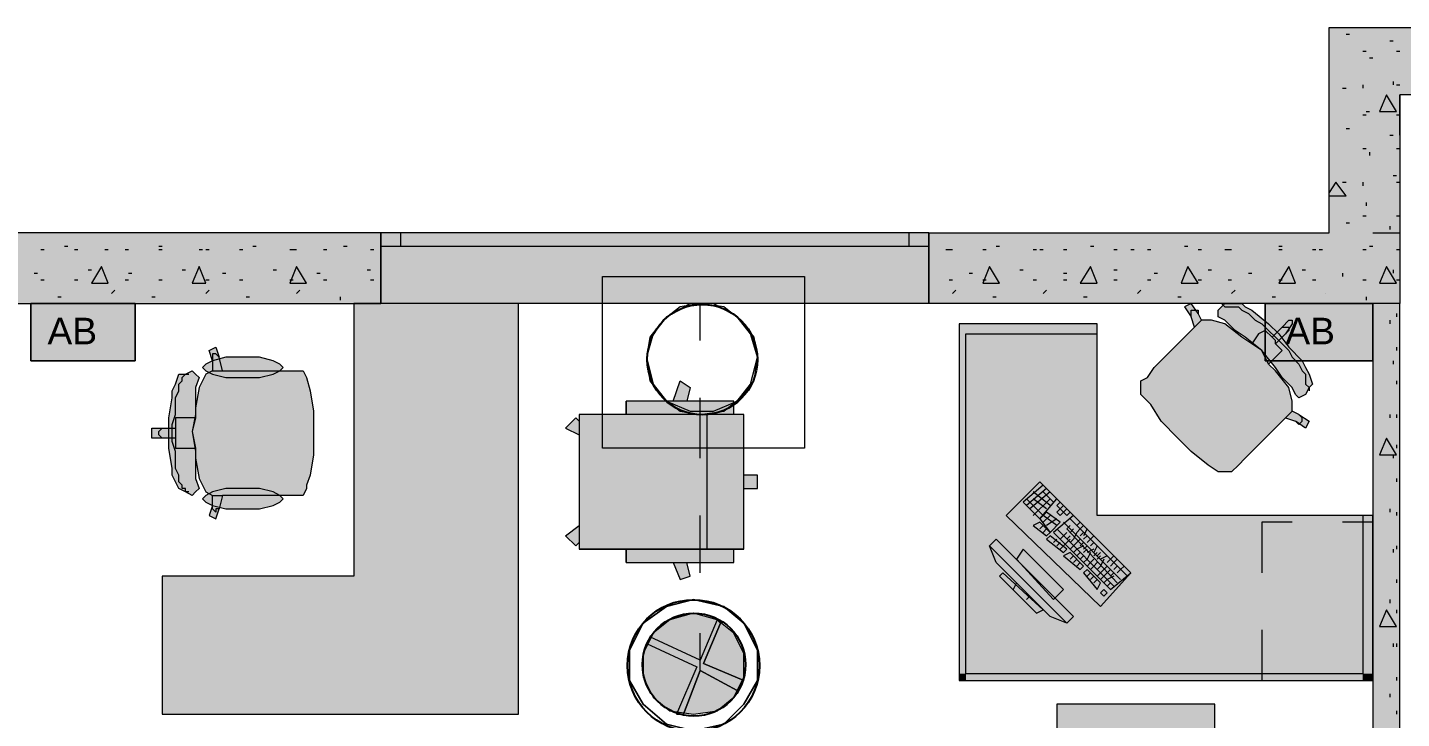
# Model space of a CAD drawing. Header units: inches. Extents: x 0.12 to 8.16, y 2.81 to 8.2.
# Drawn here: x 4.257 to 4.938, y 7.088 to 7.43 of the extents above; entities that cross this region are included whole.
import ezdxf

# ---------------------------------------------------------------- set-up
doc = ezdxf.new("R2010")
doc.units = ezdxf.units.IN
doc.header["$MEASUREMENT"] = 0
for name, color, linetype, true_color in [('PDF_Geometry', 7, 'Continuous', 0x029e21), ('PDF_Solid Fills', 7, 'Continuous', 0xffffff), ('PDF_Text', 7, 'Continuous', 0x5555ff)]:
    doc.layers.add(name, color=color, linetype=linetype, true_color=true_color)
doc.styles.add('PDF F2', font='arial.ttf')

msp = doc.modelspace()

# ---------------------------------------------------------------- hatches: boundary and pattern name
at = {"layer": 'PDF_Solid Fills', "transparency": 33554559}
for points in [[(4.5, 7.09), (4.32333, 7.09), (4.32333, 7.15833), (4.41833, 7.15833), (4.41833, 7.29333), (4.5, 7.29333)], [(4.815, 7.26167), (4.835, 7.28167), (4.83333, 7.28667), (4.83, 7.29167), (4.83, 7.29167), (4.83333, 7.29333), (4.83333, 7.29333), (4.83667, 7.28833), (4.83833, 7.285), (4.84333, 7.285), (4.85, 7.28333), (4.85833, 7.27667), (4.86333, 7.27333), (4.86667, 7.27833), (4.87, 7.28), (4.87333, 7.27667), (4.87833, 7.28167), (4.88167, 7.285), (4.88167, 7.285), (4.88333, 7.285), (4.82667, 7.22667), (4.81833, 7.235), (4.81833, 7.235), (4.81333, 7.24333), (4.80833, 7.24833), (4.80833, 7.24833), (4.80833, 7.25333), (4.80833, 7.255), (4.81167, 7.25667)], [(4.87167, 7.28333), (4.87667, 7.27833), (4.86833, 7.27), (4.86, 7.27667), (4.855, 7.28), (4.85, 7.285), (4.84667, 7.28667), (4.84667, 7.28833), (4.84667, 7.29), (4.85, 7.29333), (4.85333, 7.29333), (4.85833, 7.29333), (4.86, 7.29167), (4.86333, 7.29)], [(4.86, 7.21667), (4.85667, 7.21333), (4.85333, 7.21), (4.85167, 7.21), (4.84667, 7.21), (4.84667, 7.21), (4.84167, 7.21333), (4.83333, 7.22), (4.83333, 7.22), (4.82667, 7.22667), (4.88333, 7.285), (4.88333, 7.28333), (4.88333, 7.28333), (4.88, 7.27833), (4.875, 7.27333), (4.87833, 7.27), (4.87667, 7.26833), (4.87167, 7.26333), (4.875, 7.26), (4.88167, 7.25167), (4.88333, 7.245), (4.88333, 7.24), (4.88667, 7.23833), (4.89167, 7.235), (4.89167, 7.235), (4.89, 7.23167), (4.89, 7.23167), (4.885, 7.235), (4.88, 7.23667)], [(4.71833, 7.10667), (4.71833, 7.28333), (4.78667, 7.28333), (4.78667, 7.18833), (4.92333, 7.18833), (4.92333, 7.10667)], [(4.88167, 7.27167), (4.88833, 7.265), (4.89, 7.26167), (4.89167, 7.25833), (4.89333, 7.25333), (4.89167, 7.25167), (4.89, 7.24833), (4.88667, 7.24667), (4.885, 7.24833), (4.88333, 7.25167), (4.87833, 7.25667), (4.875, 7.26167), (4.86833, 7.27), (4.87667, 7.27833)], [(4.38167, 7.26), (4.38667, 7.26), (4.39167, 7.26), (4.39333, 7.26), (4.395, 7.25667), (4.395, 7.25667), (4.39667, 7.25), (4.39833, 7.24), (4.39833, 7.24), (4.39833, 7.23), (4.31833, 7.23), (4.31833, 7.23167), (4.31833, 7.23167), (4.32333, 7.23167), (4.33, 7.23167), (4.33, 7.23667), (4.335, 7.23667), (4.34, 7.23667), (4.34, 7.24167), (4.34167, 7.25167), (4.345, 7.25833), (4.34833, 7.26), (4.34833, 7.265), (4.34667, 7.27), (4.34667, 7.27), (4.35, 7.27167), (4.35, 7.27167), (4.35167, 7.26667), (4.35333, 7.26)], [(4.36333, 7.26667), (4.37167, 7.26667), (4.37833, 7.265), (4.38167, 7.26333), (4.38333, 7.26167), (4.38167, 7.26), (4.37833, 7.25833), (4.37167, 7.25667), (4.36333, 7.25667), (4.355, 7.25667), (4.34833, 7.25833), (4.345, 7.26), (4.34333, 7.26167), (4.345, 7.26333), (4.34833, 7.265), (4.355, 7.26667)], [(4.32667, 7.23667), (4.32833, 7.24667), (4.32833, 7.25), (4.33, 7.25333), (4.33167, 7.25833), (4.335, 7.25833), (4.33833, 7.26), (4.34, 7.25833), (4.34167, 7.25667), (4.34, 7.25167), (4.34, 7.24667), (4.34, 7.23833), (4.33833, 7.23), (4.32667, 7.23)], [(4.60667, 7.165), (4.58333, 7.165), (4.585, 7.15833), (4.58, 7.15667), (4.57667, 7.165), (4.55333, 7.165), (4.55333, 7.17167), (4.53, 7.17167), (4.53, 7.175), (4.52833, 7.17333), (4.52333, 7.17833), (4.53, 7.18333), (4.53, 7.22833), (4.52333, 7.23167), (4.52833, 7.23667), (4.53, 7.235), (4.53, 7.23833), (4.55333, 7.23833), (4.55333, 7.245), (4.57667, 7.245), (4.58, 7.255), (4.585, 7.25167), (4.58333, 7.245), (4.60667, 7.245), (4.60667, 7.23833), (4.61167, 7.23833), (4.61167, 7.20833), (4.61833, 7.20833), (4.61833, 7.20167), (4.61167, 7.20167), (4.61167, 7.17167), (4.60667, 7.17167)], [(4.38167, 7.19833), (4.35333, 7.19833), (4.35167, 7.19167), (4.35, 7.18667), (4.35, 7.18667), (4.34667, 7.18833), (4.34667, 7.18833), (4.34833, 7.19333), (4.34833, 7.19833), (4.345, 7.2), (4.34167, 7.20667), (4.34, 7.21667), (4.34, 7.22167), (4.335, 7.22167), (4.33, 7.22167), (4.33, 7.22667), (4.32333, 7.22667), (4.31833, 7.22667), (4.31833, 7.22833), (4.31833, 7.23), (4.39833, 7.23), (4.39833, 7.21833), (4.39833, 7.21833), (4.39667, 7.20833), (4.395, 7.20333), (4.395, 7.20167), (4.39333, 7.19833), (4.39167, 7.19833), (4.38667, 7.19833)], [(4.32667, 7.22167), (4.32667, 7.23), (4.33833, 7.23), (4.34, 7.22), (4.34, 7.21333), (4.34, 7.20667), (4.34167, 7.20167), (4.34, 7.2), (4.33833, 7.19833), (4.335, 7.2), (4.33167, 7.20167), (4.33, 7.205), (4.32833, 7.20833), (4.32833, 7.21167)], [(4.36333, 7.19167), (4.355, 7.19167), (4.34833, 7.19333), (4.345, 7.195), (4.34333, 7.19667), (4.345, 7.19833), (4.34833, 7.2), (4.355, 7.20167), (4.36333, 7.20167), (4.37167, 7.20167), (4.37833, 7.2), (4.38167, 7.19833), (4.38333, 7.19667), (4.38167, 7.195), (4.37833, 7.19333), (4.37167, 7.19167)], [(4.775, 7.13833), (4.77167, 7.135), (4.76333, 7.13833), (4.76, 7.14167), (4.75667, 7.14), (4.73833, 7.15833), (4.74, 7.16), (4.73667, 7.165), (4.73333, 7.17333), (4.73667, 7.17667), (4.74667, 7.16667), (4.75, 7.17167), (4.77, 7.15167), (4.765, 7.14667)], [(4.58667, 7.09), (4.575, 7.09167), (4.56667, 7.09833), (4.56167, 7.10833), (4.56167, 7.12), (4.56667, 7.13), (4.575, 7.13667), (4.58667, 7.14), (4.59833, 7.13667), (4.60667, 7.13), (4.61167, 7.12), (4.61167, 7.10833), (4.60667, 7.09833), (4.59833, 7.09167)]]:
    msp.add_hatch(color=256, dxfattribs=at).paths.add_polyline_path(points)
at = {"layer": 'PDF_Solid Fills', "true_color": 0xaaaaaa, "transparency": 33554559}
msp.add_hatch(color=253, dxfattribs=at).paths.add_polyline_path([(4.61167, 7.10667), (4.60833, 7.10167), (4.59, 7.11167), (4.58167, 7.09), (4.57833, 7.09), (4.58833, 7.11333), (4.56333, 7.125), (4.565, 7.12833), (4.59, 7.11667), (4.59833, 7.13667), (4.6, 7.135), (4.59167, 7.115)])

# ---------------------------------------------------------------- linework, layer by layer
at = {"layer": 'PDF_Geometry', "color": 7, "lineweight": 13}
for points in [[(4.90167, 7.39667), (4.90167, 7.43), (5.2, 7.43), (5.2, 7.42333), (5.2, 7.39667), (4.93667, 7.39667), (4.93667, 7.32833), (4.93667, 7.29333), (4.70333, 7.29333), (4.70333, 7.32167), (4.70333, 7.32833), (4.90167, 7.32833)], [(4.70333, 7.32167), (4.70333, 7.32833)], [(4.31, 7.265), (4.31, 7.29333), (4.25833, 7.29333), (4.25833, 7.265)], [(4.61833, 7.26667), (4.615, 7.27833), (4.60833, 7.28667), (4.59667, 7.29333), (4.585, 7.29333), (4.57333, 7.28667), (4.56667, 7.27833), (4.56333, 7.26667), (4.56667, 7.25333), (4.57333, 7.245), (4.585, 7.24), (4.59667, 7.24), (4.60833, 7.245), (4.615, 7.25333)], [(4.92333, 7.265), (4.92333, 7.29333), (4.87, 7.29333), (4.87, 7.265)]]:
    msp.add_lwpolyline(points, close=True, dxfattribs=at)
at = {"layer": 'PDF_Geometry', "color": 251, "lineweight": 9, "true_color": 0x6a6a6a}
for points in [[(4.90167, 7.38), (4.90167, 7.43)], [(4.93667, 7.37667), (4.93667, 7.39667)], [(4.59833, 7.13667), (4.59, 7.11667), (4.565, 7.12833)], [(4.6, 7.135), (4.59167, 7.115), (4.61167, 7.10667)], [(4.56333, 7.125), (4.58833, 7.11333), (4.57833, 7.09)], [(4.60833, 7.10167), (4.59, 7.11167), (4.58167, 7.09)]]:
    msp.add_lwpolyline(points, dxfattribs=at)
at = {"layer": 'PDF_Geometry', "color": 54, "lineweight": 13, "true_color": 0x9f9f00}
for points in [[(4.91, 7.42667), (4.91167, 7.42667)], [(4.93167, 7.42333), (4.93333, 7.42333)], [(4.91833, 7.41833), (4.92, 7.41833)], [(4.92167, 7.415), (4.92333, 7.415)], [(4.935, 7.41833), (4.93667, 7.41833)], [(4.91833, 7.40167), (4.91833, 7.4)], [(4.93333, 7.40333), (4.93333, 7.40167)], [(4.935, 7.40167), (4.93667, 7.40167)], [(4.90833, 7.4), (4.91, 7.4)], [(4.92, 7.38833), (4.92167, 7.38833)], [(4.91833, 7.38667), (4.92, 7.38667)], [(4.935, 7.38667), (4.93667, 7.38667)], [(4.91, 7.38), (4.91167, 7.38)], [(4.93167, 7.37667), (4.93333, 7.37667)], [(4.91833, 7.37), (4.92, 7.37)], [(4.92167, 7.36833), (4.92167, 7.36667)], [(4.935, 7.37), (4.93667, 7.37)], [(4.90167, 7.34667), (4.91, 7.34667), (4.905, 7.35333), (4.90167, 7.34833)], [(4.90833, 7.35333), (4.91, 7.35333)], [(4.91833, 7.35333), (4.91833, 7.35167)], [(4.93333, 7.35667), (4.935, 7.35667)], [(4.935, 7.35333), (4.93667, 7.35333)], [(4.92, 7.34333), (4.92, 7.34167)], [(4.91, 7.33333), (4.91167, 7.33333)], [(4.91833, 7.33667), (4.92, 7.33667)], [(4.935, 7.33667), (4.93667, 7.33667)], [(4.93167, 7.33167), (4.93167, 7.33)], [(4.26333, 7.32), (4.265, 7.32)], [(4.275, 7.32167), (4.27667, 7.32167)], [(4.28, 7.32), (4.28167, 7.32)], [(4.295, 7.32), (4.29667, 7.32)], [(4.305, 7.32), (4.30667, 7.32)], [(4.32167, 7.32167), (4.32333, 7.32167)], [(4.32167, 7.32), (4.32333, 7.32)], [(4.34167, 7.32), (4.34333, 7.32)], [(4.345, 7.32), (4.34667, 7.32)], [(4.36167, 7.32), (4.36333, 7.32)], [(4.36833, 7.32167), (4.37, 7.32167)], [(4.38667, 7.32), (4.38833, 7.32), (4.39, 7.32)], [(4.40333, 7.32), (4.405, 7.32)], [(4.41333, 7.32167), (4.415, 7.32167)], [(4.42667, 7.32), (4.42833, 7.32)], [(4.71167, 7.32), (4.71333, 7.32), (4.715, 7.32)], [(4.73, 7.32), (4.73167, 7.32)], [(4.73667, 7.32167), (4.73833, 7.32167)], [(4.755, 7.32), (4.75667, 7.32)], [(4.75833, 7.32), (4.76, 7.32)], [(4.77, 7.32), (4.77167, 7.32)], [(4.78333, 7.32167), (4.785, 7.32167)], [(4.795, 7.32), (4.79667, 7.32)], [(4.80333, 7.32), (4.805, 7.32)], [(4.81167, 7.32), (4.81333, 7.32)], [(4.83, 7.32167), (4.83167, 7.32167)], [(4.83667, 7.32), (4.83833, 7.32)], [(4.85, 7.32), (4.85167, 7.32), (4.85333, 7.32)], [(4.87667, 7.32167), (4.87833, 7.32167)], [(4.87667, 7.32), (4.87833, 7.32)], [(4.89333, 7.32), (4.895, 7.32)], [(4.89667, 7.32), (4.89833, 7.32)], [(4.91833, 7.32), (4.92, 7.32)], [(4.92167, 7.32167), (4.92333, 7.32167)], [(4.935, 7.32), (4.93667, 7.32)], [(4.26, 7.30833), (4.26167, 7.30833)], [(4.28667, 7.31), (4.28833, 7.31)], [(4.30667, 7.30833), (4.30833, 7.30833)], [(4.33333, 7.31), (4.335, 7.31)], [(4.35333, 7.30833), (4.355, 7.30833)], [(4.37833, 7.31), (4.38, 7.31)], [(4.4, 7.30833), (4.40167, 7.30833)], [(4.425, 7.31), (4.42667, 7.31)], [(4.72333, 7.30833), (4.725, 7.30833)], [(4.74833, 7.31), (4.75, 7.31)], [(4.77, 7.30833), (4.77167, 7.30833)], [(4.795, 7.31), (4.79667, 7.31)], [(4.815, 7.30833), (4.81667, 7.30833)], [(4.84167, 7.31), (4.84333, 7.31)], [(4.86167, 7.30833), (4.86333, 7.30833)], [(4.88833, 7.31), (4.89, 7.31)], [(4.90833, 7.30833), (4.90833, 7.30667)], [(4.93333, 7.31), (4.93333, 7.30833)], [(4.26333, 7.305), (4.265, 7.305)], [(4.28, 7.305), (4.28167, 7.305)], [(4.29833, 7.29833), (4.3, 7.3)], [(4.305, 7.305), (4.30667, 7.305)], [(4.32167, 7.305), (4.32333, 7.305)], [(4.345, 7.305), (4.34667, 7.305)], [(4.345, 7.29833), (4.34667, 7.3)], [(4.36167, 7.305), (4.36333, 7.305)], [(4.38667, 7.305), (4.38833, 7.305)], [(4.39, 7.29833), (4.39167, 7.3)], [(4.40333, 7.305), (4.405, 7.305)], [(4.42667, 7.305), (4.42833, 7.305)], [(4.71333, 7.305), (4.715, 7.305)], [(4.715, 7.29833), (4.71667, 7.3)], [(4.73, 7.305), (4.73167, 7.305)], [(4.755, 7.305), (4.75667, 7.305)], [(4.76, 7.29833), (4.76167, 7.3)], [(4.77, 7.305), (4.77167, 7.305)], [(4.795, 7.305), (4.79667, 7.305)], [(4.80667, 7.29833), (4.80833, 7.3)], [(4.81167, 7.305), (4.81333, 7.305)], [(4.83667, 7.305), (4.83833, 7.305)], [(4.85167, 7.305), (4.85333, 7.305)], [(4.85333, 7.29833), (4.855, 7.3)], [(4.87667, 7.305), (4.87833, 7.305)], [(4.89333, 7.305), (4.895, 7.305)], [(4.91833, 7.305), (4.92, 7.305)], [(4.92667, 7.30333), (4.92667, 7.30333)], [(4.92667, 7.30333), (4.92667, 7.30333)], [(4.935, 7.305), (4.93667, 7.305)], [(4.27167, 7.29667), (4.27333, 7.29667)], [(4.31833, 7.29667), (4.32, 7.29667)], [(4.365, 7.29667), (4.36667, 7.29667)], [(4.41167, 7.29667), (4.41167, 7.295)], [(4.735, 7.29667), (4.73667, 7.29667)], [(4.78, 7.29667), (4.78167, 7.29667)], [(4.82667, 7.29667), (4.82833, 7.29667)], [(4.87333, 7.29667), (4.875, 7.29667)], [(4.9, 7.29833), (4.9, 7.29833)], [(4.92, 7.29667), (4.92, 7.295)]]:
    msp.add_lwpolyline(points, dxfattribs=at)
for points in [[(4.93, 7.39667), (4.92667, 7.38833), (4.935, 7.38833)], [(4.29333, 7.31167), (4.28833, 7.30333), (4.29667, 7.30333)], [(4.34167, 7.31167), (4.33833, 7.30333), (4.345, 7.30333)], [(4.39, 7.31167), (4.38667, 7.30333), (4.395, 7.30333)], [(4.73333, 7.31167), (4.73, 7.30333), (4.73833, 7.30333)], [(4.78333, 7.31167), (4.77833, 7.30333), (4.78667, 7.30333)], [(4.83167, 7.31167), (4.82833, 7.30333), (4.83667, 7.30333)], [(4.88167, 7.31167), (4.87667, 7.30333), (4.885, 7.30333)], [(4.93, 7.31167), (4.92667, 7.30333), (4.935, 7.30333)]]:
    msp.add_lwpolyline(points, close=True, dxfattribs=at)
at = {"layer": 'PDF_Geometry', "color": 7, "lineweight": 13}
for points in [[(4.43167, 7.32167), (4.43167, 7.32833), (4.43167, 7.32167), (4.43167, 7.32833), (4.18333, 7.32833), (4.18333, 7.32167), (4.18333, 7.29333), (4.43167, 7.29333), (4.43167, 7.32167), (4.43167, 7.29333)], [(4.70333, 7.32167), (4.70333, 7.29333)], [(4.59, 7.275), (4.59, 7.29333)], [(4.59, 7.21667), (4.59, 7.24667)], [(4.59, 7.16), (4.59, 7.18833)], [(4.59, 7.11167), (4.59, 7.13)]]:
    msp.add_lwpolyline(points, dxfattribs=at)
at = {"layer": 'PDF_Geometry', "color": 30, "lineweight": 13, "true_color": 0xff6600}
for points in [[(4.70333, 7.32833), (4.43167, 7.32833)], [(4.69333, 7.32833), (4.44167, 7.32833)], [(4.44167, 7.32167), (4.69333, 7.32167)], [(4.70333, 7.29333), (4.43167, 7.29333)]]:
    msp.add_lwpolyline(points, dxfattribs=at)
at = {"layer": 'PDF_Geometry', "color": 30, "lineweight": 9, "true_color": 0xff6600}
for points in [[(4.43167, 7.32167), (4.44167, 7.32167), (4.44167, 7.32833), (4.43167, 7.32833)], [(4.70333, 7.32833), (4.69333, 7.32833), (4.69333, 7.32167), (4.70333, 7.32167)]]:
    msp.add_lwpolyline(points, dxfattribs=at)
at = {"layer": 'PDF_Geometry', "color": 7, "lineweight": 9}
for points in [[(4.92333, 7.32833), (4.93667, 7.32833)], [(4.90167, 6.715), (4.90667, 6.715), (4.90167, 6.715), (4.90167, 6.72833), (4.90167, 6.715), (4.92333, 6.715), (4.95333, 6.715), (4.95333, 6.72833), (4.93667, 6.72833), (4.93667, 7.29333), (4.92333, 7.29333), (4.92333, 6.72833), (4.90167, 6.72833), (4.90667, 6.72833), (4.90167, 6.72833)]]:
    msp.add_lwpolyline(points, dxfattribs=at)
at = {"layer": 'PDF_Geometry', "color": 1, "lineweight": 13}
for points in [[(4.54167, 7.30667), (4.64167, 7.30667), (4.64167, 7.22167), (4.54167, 7.22167)], [(4.25833, 7.29333), (4.31, 7.29333), (4.31, 7.265), (4.25833, 7.265)], [(4.61833, 7.26667), (4.61667, 7.27667), (4.61, 7.285), (4.60167, 7.29167), (4.59, 7.29333), (4.58, 7.29167), (4.57167, 7.285), (4.565, 7.27667), (4.56333, 7.26667), (4.565, 7.255), (4.57167, 7.24667), (4.58, 7.24), (4.59, 7.23833), (4.60167, 7.24), (4.61, 7.24667), (4.61667, 7.255)], [(4.87, 7.29333), (4.92333, 7.29333), (4.92333, 7.265), (4.87, 7.265)]]:
    msp.add_lwpolyline(points, close=True, dxfattribs=at)
at = {"layer": 'PDF_Geometry', "lineweight": 9}
for points in [[(4.5, 7.09), (4.5, 7.29333), (4.41833, 7.29333), (4.41833, 7.15833), (4.32333, 7.15833), (4.32333, 7.09)], [(4.87833, 7.25667), (4.875, 7.26167), (4.86833, 7.27), (4.86, 7.27667), (4.855, 7.28), (4.85, 7.285), (4.84667, 7.28667), (4.84667, 7.28833), (4.84667, 7.29), (4.85, 7.29333), (4.85333, 7.29333), (4.85833, 7.29333), (4.86, 7.29167), (4.86333, 7.29), (4.87167, 7.28333), (4.87667, 7.27833), (4.88167, 7.27167), (4.88833, 7.265), (4.89, 7.26167), (4.89167, 7.25833), (4.89333, 7.25333), (4.89167, 7.25167), (4.89, 7.24833), (4.88667, 7.24667), (4.885, 7.24833), (4.88333, 7.25167)], [(4.72167, 7.28333), (4.71833, 7.28333), (4.71833, 7.10667), (4.92333, 7.10667), (4.92333, 7.18833), (4.78667, 7.18833), (4.78667, 7.28333), (4.71833, 7.28333), (4.71833, 7.27833), (4.71833, 7.11), (4.71833, 7.10667), (4.72167, 7.10667), (4.91833, 7.10667), (4.92333, 7.10667), (4.92333, 7.11), (4.92333, 7.18833), (4.91833, 7.18833), (4.91833, 7.11), (4.72167, 7.11), (4.72167, 7.27833), (4.78667, 7.27833), (4.78667, 7.28333)], [(4.37167, 7.26667), (4.36333, 7.26667), (4.355, 7.26667), (4.34833, 7.265), (4.34833, 7.26), (4.35333, 7.26), (4.38167, 7.26), (4.38333, 7.26167), (4.38167, 7.26333), (4.37833, 7.265)], [(4.34, 7.24667), (4.34, 7.23833), (4.33833, 7.23), (4.34, 7.22), (4.34, 7.21333), (4.34, 7.20667), (4.34167, 7.20167), (4.34, 7.2), (4.33833, 7.19833), (4.335, 7.2), (4.33167, 7.20167), (4.33, 7.205), (4.32833, 7.20833), (4.32833, 7.21167), (4.32667, 7.22167), (4.32667, 7.23), (4.32667, 7.23667), (4.32833, 7.24667), (4.32833, 7.25), (4.33, 7.25333), (4.33167, 7.25833), (4.335, 7.25833), (4.33833, 7.26), (4.34, 7.25833), (4.34167, 7.25667), (4.34, 7.25167)], [(4.53, 7.17167), (4.61167, 7.17167), (4.61167, 7.23833), (4.53, 7.23833)], [(4.78833, 7.14333), (4.80333, 7.16), (4.75833, 7.205), (4.74167, 7.18833)], [(4.76667, 7.19667), (4.76, 7.20333), (4.75, 7.195), (4.75833, 7.18667)], [(4.76833, 7.185), (4.76167, 7.19), (4.75833, 7.18667), (4.76333, 7.18)], [(4.77333, 7.19), (4.76833, 7.195), (4.76667, 7.19333), (4.76833, 7.19167), (4.76667, 7.19), (4.76833, 7.18833), (4.77, 7.19), (4.77167, 7.18833)], [(4.76333, 7.18), (4.75833, 7.185), (4.755, 7.18333), (4.76167, 7.17833)], [(4.80333, 7.16), (4.775, 7.18833), (4.765, 7.18), (4.79333, 7.15167)], [(4.775, 7.13833), (4.73667, 7.17667), (4.73333, 7.17333), (4.77167, 7.135)], [(4.77167, 7.17167), (4.76333, 7.17833), (4.76167, 7.17667), (4.77, 7.17)], [(4.53, 7.17167), (4.61167, 7.17167)], [(4.55333, 7.17167), (4.55333, 7.165)], [(4.77, 7.15167), (4.75, 7.17167), (4.74667, 7.16667), (4.765, 7.14667)], [(4.78, 7.16333), (4.77333, 7.17), (4.77, 7.16833), (4.77833, 7.16167)], [(4.76, 7.14167), (4.74, 7.16), (4.73833, 7.15833), (4.75667, 7.14)], [(4.78833, 7.155), (4.78167, 7.16167), (4.78, 7.16), (4.78667, 7.15167)], [(4.79167, 7.15), (4.79, 7.15167), (4.78833, 7.15), (4.79, 7.14833)], [(4.76667, 6.98333), (4.845, 6.98333), (4.845, 7.095), (4.76667, 7.095)]]:
    msp.add_lwpolyline(points, close=True, dxfattribs=at)
for points in [[(4.835, 7.28167), (4.83333, 7.28667), (4.83333, 7.28833), (4.83333, 7.29), (4.835, 7.29), (4.83667, 7.29), (4.83667, 7.28833), (4.83333, 7.29333), (4.83, 7.29167), (4.83333, 7.28667)], [(4.83333, 7.29333), (4.83333, 7.29333)], [(4.84833, 7.29333), (4.85, 7.29167), (4.85167, 7.29167), (4.855, 7.29167), (4.85667, 7.29167), (4.85833, 7.29), (4.86167, 7.28833), (4.865, 7.285), (4.86833, 7.28333), (4.87167, 7.28), (4.875, 7.27667), (4.87833, 7.27333), (4.88167, 7.27), (4.88333, 7.26667), (4.88667, 7.26333), (4.88833, 7.26), (4.89, 7.25833), (4.89, 7.255), (4.89, 7.25333), (4.89167, 7.25167), (4.89167, 7.25)], [(4.88667, 7.23833), (4.88333, 7.24), (4.88, 7.23667), (4.86, 7.21667), (4.85667, 7.21333), (4.85333, 7.21), (4.85167, 7.21), (4.84667, 7.21), (4.84167, 7.21333), (4.83333, 7.22), (4.82667, 7.22667), (4.81833, 7.235), (4.81333, 7.24333), (4.80833, 7.24833), (4.80833, 7.25333), (4.80833, 7.255), (4.81167, 7.25667), (4.815, 7.26167), (4.835, 7.28167), (4.83833, 7.285), (4.83667, 7.28833)], [(4.83, 7.29167), (4.83, 7.29167)], [(4.83333, 7.28833), (4.83333, 7.28833)], [(4.83333, 7.28667), (4.83333, 7.28667)], [(4.835, 7.29), (4.835, 7.29)], [(4.83833, 7.285), (4.83833, 7.285)], [(4.88333, 7.24), (4.88333, 7.245), (4.88167, 7.25167), (4.875, 7.26), (4.87167, 7.26333), (4.86833, 7.27), (4.86333, 7.27333), (4.85833, 7.27667), (4.85, 7.28333), (4.84333, 7.285), (4.83833, 7.285)], [(4.85, 7.29167), (4.85, 7.29167)], [(4.87833, 7.28167), (4.88167, 7.285), (4.88333, 7.285), (4.88333, 7.28333), (4.88, 7.27833)], [(4.88167, 7.285), (4.88167, 7.285)], [(4.87167, 7.26333), (4.87667, 7.26833), (4.87833, 7.27), (4.875, 7.27333), (4.875, 7.275), (4.87333, 7.27667), (4.87, 7.28), (4.86667, 7.27833), (4.86333, 7.27333)], [(4.87333, 7.27667), (4.87833, 7.28167), (4.88, 7.28167), (4.88167, 7.28167), (4.88167, 7.28), (4.88, 7.27833), (4.875, 7.27333)], [(4.87833, 7.28167), (4.87833, 7.28167)], [(4.87833, 7.28167), (4.87833, 7.28167)], [(4.88, 7.28167), (4.88, 7.28167)], [(4.88167, 7.28), (4.88167, 7.28)], [(4.88333, 7.28333), (4.88333, 7.28333)], [(4.35333, 7.26), (4.35167, 7.26667), (4.35, 7.26833), (4.34833, 7.26833), (4.34833, 7.26667), (4.34833, 7.265), (4.34667, 7.27), (4.35, 7.27167), (4.35167, 7.26667)], [(4.35, 7.27167), (4.35, 7.27167)], [(4.34833, 7.265), (4.345, 7.26333), (4.34333, 7.26167), (4.345, 7.26), (4.34833, 7.25833), (4.355, 7.25667), (4.36333, 7.25667), (4.37167, 7.25667), (4.37833, 7.25833), (4.38167, 7.26), (4.38667, 7.26), (4.39167, 7.26), (4.39333, 7.26), (4.395, 7.25667), (4.39667, 7.25), (4.39833, 7.24), (4.39833, 7.23), (4.39833, 7.21833), (4.39667, 7.20833), (4.395, 7.20333), (4.395, 7.20167), (4.39333, 7.19833), (4.39167, 7.19833), (4.38667, 7.19833), (4.38167, 7.19833), (4.35333, 7.19833)], [(4.34667, 7.27), (4.34667, 7.27)], [(4.34833, 7.26667), (4.34833, 7.26667)], [(4.34833, 7.26667), (4.34833, 7.26667)], [(4.35, 7.26833), (4.35, 7.26833)], [(4.35167, 7.26667), (4.35167, 7.26667)], [(4.33667, 7.2), (4.335, 7.2), (4.335, 7.20167), (4.33333, 7.20167), (4.33333, 7.20333), (4.33167, 7.205), (4.33167, 7.20833), (4.33, 7.21167), (4.33, 7.21667), (4.33, 7.22), (4.32833, 7.225), (4.32833, 7.23), (4.32833, 7.23333), (4.33, 7.23833), (4.33, 7.24333), (4.33, 7.24667), (4.33167, 7.25), (4.33167, 7.25333), (4.33333, 7.255), (4.33333, 7.25667), (4.335, 7.25833), (4.33667, 7.25833)], [(4.335, 7.25833), (4.335, 7.25833)], [(4.34833, 7.26), (4.345, 7.25833), (4.34167, 7.25167), (4.34, 7.24167), (4.34, 7.23667), (4.33833, 7.23), (4.34, 7.22167), (4.34, 7.21667), (4.34167, 7.20667), (4.345, 7.2), (4.34833, 7.19833)], [(4.34833, 7.26), (4.34833, 7.26)], [(4.395, 7.25667), (4.395, 7.25667)], [(4.57667, 7.245), (4.58, 7.255), (4.585, 7.25167), (4.58333, 7.245)], [(4.89167, 7.25167), (4.89167, 7.25167)], [(4.60667, 7.23833), (4.60667, 7.245), (4.55333, 7.245), (4.55333, 7.23833), (4.55333, 7.245)], [(4.80833, 7.24833), (4.80833, 7.24833)], [(4.39833, 7.24), (4.39833, 7.24)], [(4.61167, 7.23833), (4.53, 7.23833)], [(4.59333, 7.23833), (4.59333, 7.17167)], [(4.88, 7.23667), (4.885, 7.235), (4.88667, 7.23333), (4.88833, 7.235), (4.88833, 7.23667), (4.88667, 7.23833), (4.89167, 7.235), (4.89, 7.23167), (4.885, 7.235)], [(4.88333, 7.24), (4.88333, 7.24)], [(4.32333, 7.22667), (4.31833, 7.22667), (4.31833, 7.22833), (4.31833, 7.23), (4.31833, 7.23167), (4.32333, 7.23167)], [(4.31833, 7.23167), (4.31833, 7.23167)], [(4.33, 7.22667), (4.32333, 7.22667), (4.32167, 7.22833), (4.32167, 7.23), (4.32333, 7.23167), (4.33, 7.23167)], [(4.32333, 7.23167), (4.32333, 7.23167)], [(4.34, 7.23667), (4.335, 7.23667), (4.33, 7.23667), (4.33, 7.23167), (4.33, 7.23), (4.33, 7.22667), (4.33, 7.22167), (4.335, 7.22167), (4.34, 7.22167)], [(4.53, 7.235), (4.52833, 7.23667), (4.52333, 7.23167), (4.53, 7.22833)], [(4.81833, 7.235), (4.81833, 7.235)], [(4.88667, 7.23333), (4.88667, 7.23333)], [(4.88833, 7.23667), (4.88833, 7.23667)], [(4.88833, 7.23667), (4.88833, 7.23667)], [(4.88833, 7.235), (4.88833, 7.235)], [(4.89, 7.23167), (4.89, 7.23167)], [(4.89167, 7.235), (4.89167, 7.235)], [(4.32167, 7.23), (4.32167, 7.23)], [(4.32167, 7.23), (4.32167, 7.23)], [(4.32167, 7.22833), (4.32167, 7.22833)], [(4.32333, 7.22667), (4.32333, 7.22667)], [(4.39833, 7.21833), (4.39833, 7.21833)], [(4.83333, 7.22), (4.83333, 7.22)], [(4.61167, 7.20167), (4.61833, 7.20167), (4.61833, 7.20833), (4.61167, 7.20833)], [(4.84667, 7.21), (4.84667, 7.21)], [(4.34833, 7.19333), (4.355, 7.19167), (4.36333, 7.19167), (4.37167, 7.19167), (4.37833, 7.19333), (4.38167, 7.195), (4.38333, 7.19667), (4.38167, 7.19833), (4.37833, 7.2), (4.37167, 7.20167), (4.36333, 7.20167), (4.355, 7.20167), (4.34833, 7.2), (4.345, 7.19833), (4.34333, 7.19667), (4.345, 7.195), (4.34833, 7.19333), (4.34833, 7.19833), (4.35333, 7.19833), (4.35167, 7.19167), (4.35, 7.19167), (4.35, 7.19), (4.34833, 7.19167), (4.34833, 7.19333), (4.34667, 7.18833), (4.35, 7.18667), (4.35167, 7.19167)], [(4.34833, 7.19833), (4.34833, 7.19833)], [(4.76167, 7.20167), (4.75167, 7.19333)], [(4.76667, 7.18333), (4.76, 7.18833), (4.75167, 7.19667)], [(4.76333, 7.2), (4.75333, 7.19167)], [(4.76333, 7.19333), (4.755, 7.2)], [(4.76167, 7.19167), (4.755, 7.19667)], [(4.76333, 7.19667), (4.755, 7.18833)], [(4.765, 7.195), (4.76, 7.2)], [(4.34833, 7.19333), (4.34833, 7.19333)], [(4.34833, 7.19167), (4.34833, 7.19167)], [(4.34833, 7.19167), (4.34833, 7.19167)], [(4.35167, 7.19167), (4.35167, 7.19167)], [(4.77167, 7.19167), (4.77, 7.19), (4.76833, 7.19167), (4.77, 7.19333)], [(4.34667, 7.18833), (4.34667, 7.18833)], [(4.35, 7.18667), (4.35, 7.18667)], [(4.53, 7.175), (4.52833, 7.17333), (4.52333, 7.17833), (4.53, 7.18333)], [(4.76, 7.18333), (4.75833, 7.18167)], [(4.76333, 7.18833), (4.76, 7.185)], [(4.76667, 7.18667), (4.76167, 7.18333)], [(4.79833, 7.15667), (4.77, 7.185)], [(4.79667, 7.155), (4.77167, 7.18167), (4.77333, 7.18333)], [(4.80167, 7.15833), (4.77333, 7.18667)], [(4.78, 7.18333), (4.77833, 7.18167), (4.77667, 7.18), (4.775, 7.17667), (4.77333, 7.175)], [(4.77833, 7.185), (4.77667, 7.18333)], [(4.88333, 7.185), (4.86833, 7.185), (4.86833, 7.16)], [(4.92333, 7.185), (4.90833, 7.185)], [(4.76167, 7.18167), (4.76, 7.18)], [(4.76667, 7.17667), (4.765, 7.175)], [(4.795, 7.15333), (4.76667, 7.18167)], [(4.77167, 7.18), (4.77, 7.17833), (4.76833, 7.17667)], [(4.77333, 7.17667), (4.77, 7.17333), (4.76833, 7.17167)], [(4.77333, 7.17833), (4.77167, 7.17667)], [(4.775, 7.18167), (4.77333, 7.18)], [(4.77833, 7.17667), (4.77667, 7.175), (4.775, 7.17333), (4.77333, 7.17167)], [(4.78, 7.18), (4.77833, 7.17833)], [(4.78167, 7.18167), (4.78, 7.17833)], [(4.78167, 7.17833), (4.78, 7.17667)], [(4.785, 7.17833), (4.78333, 7.17667), (4.78167, 7.175)], [(4.55333, 7.165), (4.60667, 7.165), (4.60667, 7.17167)], [(4.77167, 7.135), (4.76333, 7.13833), (4.73667, 7.165), (4.73333, 7.17333)], [(4.76833, 7.175), (4.76667, 7.17333)], [(4.78, 7.17333), (4.77667, 7.17167), (4.775, 7.17)], [(4.77833, 7.17), (4.77667, 7.16833)], [(4.78, 7.175), (4.77833, 7.17333)], [(4.78167, 7.17333), (4.78, 7.17167)], [(4.78167, 7.17167), (4.78, 7.17)], [(4.78333, 7.17), (4.78167, 7.16667), (4.78, 7.165)], [(4.785, 7.17167), (4.78167, 7.17)], [(4.785, 7.175), (4.78333, 7.17333)], [(4.78667, 7.17333), (4.785, 7.17)], [(4.78667, 7.17), (4.785, 7.16833)], [(4.78833, 7.17), (4.78667, 7.16833)], [(4.57667, 7.165), (4.58, 7.15667), (4.585, 7.15833), (4.58333, 7.165)], [(4.775, 7.16833), (4.77333, 7.16667)], [(4.77667, 7.16667), (4.775, 7.165)], [(4.77833, 7.165), (4.77667, 7.16333)], [(4.78, 7.16833), (4.77833, 7.16667)], [(4.785, 7.16667), (4.78333, 7.165), (4.78167, 7.16333)], [(4.78667, 7.165), (4.785, 7.16333), (4.78333, 7.16167)], [(4.78833, 7.16833), (4.78667, 7.16667)], [(4.79, 7.16667), (4.78833, 7.16333), (4.78667, 7.16167)], [(4.79167, 7.16333), (4.79, 7.16167), (4.78833, 7.16), (4.78667, 7.15833)], [(4.79167, 7.16833), (4.78833, 7.16667)], [(4.795, 7.16833), (4.79333, 7.16667), (4.79167, 7.165)], [(4.79667, 7.16667), (4.795, 7.165), (4.79333, 7.16333)], [(4.79667, 7.16333), (4.795, 7.16167)], [(4.8, 7.16333), (4.79833, 7.16167), (4.79667, 7.16)], [(4.78333, 7.16), (4.78167, 7.15833)], [(4.785, 7.15833), (4.78333, 7.15667)], [(4.78667, 7.15667), (4.785, 7.155)], [(4.79333, 7.16167), (4.79167, 7.16), (4.79, 7.15833), (4.78833, 7.15667)], [(4.795, 7.15833), (4.79167, 7.15667), (4.79, 7.155)], [(4.795, 7.16), (4.79333, 7.15833)], [(4.74667, 7.155), (4.745, 7.15167)], [(4.79333, 7.155), (4.79167, 7.15333)], [(4.75333, 7.14833), (4.75167, 7.14667)], [(4.86833, 7.13167), (4.86833, 7.10667)]]:
    msp.add_lwpolyline(points, dxfattribs=at)
at = {"layer": 'PDF_Geometry', "color": 85, "lineweight": 13, "true_color": 0x68b353}
for points in [[(4.93167, 7.285), (4.93167, 7.28333)], [(4.935, 7.28833), (4.935, 7.28667)], [(4.935, 7.27167), (4.935, 7.27)], [(4.93333, 7.265), (4.93333, 7.26333)], [(4.935, 7.255), (4.935, 7.25333)], [(4.93167, 7.23833), (4.93167, 7.23667)], [(4.935, 7.23833), (4.935, 7.23667)], [(4.93333, 7.21833), (4.93333, 7.21667)], [(4.935, 7.22333), (4.935, 7.22167)], [(4.935, 7.20667), (4.935, 7.205)], [(4.93167, 7.19167), (4.93167, 7.19)], [(4.935, 7.19), (4.935, 7.18833)], [(4.93333, 7.17167), (4.93333, 7.17)], [(4.935, 7.17333), (4.935, 7.17167)], [(4.935, 7.15667), (4.935, 7.155)], [(4.93167, 7.14667), (4.93167, 7.145)], [(4.935, 7.14167), (4.935, 7.14)], [(4.93333, 7.125), (4.93333, 7.12333)], [(4.935, 7.125), (4.935, 7.12333)], [(4.935, 7.10833), (4.935, 7.10667)], [(4.93167, 7.1), (4.93167, 7.09833)], [(4.935, 7.09167), (4.935, 7.09)]]:
    msp.add_lwpolyline(points, dxfattribs=at)
for points in [[(4.93, 7.22667), (4.92667, 7.21833), (4.935, 7.21833)], [(4.93, 7.14167), (4.92667, 7.13333), (4.935, 7.13333)]]:
    msp.add_lwpolyline(points, close=True, dxfattribs=at)
at = {"layer": 'PDF_Geometry', "color": 8, "lineweight": 13, "true_color": 0x7f7f7f}
for points in [[(4.58667, 7.14667), (4.57333, 7.14333), (4.56167, 7.135), (4.555, 7.12167), (4.555, 7.10667), (4.56167, 7.095), (4.57333, 7.085), (4.58667, 7.08167), (4.60167, 7.085), (4.61167, 7.095), (4.61833, 7.10667), (4.61833, 7.12167), (4.61167, 7.135), (4.60167, 7.14333)], [(4.58667, 7.09), (4.59833, 7.09167), (4.60667, 7.09833), (4.61167, 7.10833), (4.61167, 7.12), (4.60667, 7.13), (4.59833, 7.13667), (4.58667, 7.14), (4.575, 7.13667), (4.56667, 7.13), (4.56167, 7.12), (4.56167, 7.10833), (4.56667, 7.09833), (4.575, 7.09167)], [(4.58667, 7.14), (4.575, 7.13667), (4.56667, 7.13), (4.56167, 7.12), (4.56167, 7.10833), (4.56667, 7.09833), (4.575, 7.09167), (4.58667, 7.09), (4.59833, 7.09167), (4.60667, 7.09833), (4.61167, 7.10833), (4.61167, 7.12), (4.60667, 7.13), (4.59833, 7.13667)], [(4.61167, 7.10667), (4.59167, 7.115), (4.6, 7.135), (4.59833, 7.13667), (4.59, 7.11667), (4.565, 7.12833), (4.56333, 7.125), (4.58833, 7.11333), (4.57833, 7.09), (4.58167, 7.09), (4.59, 7.11167), (4.60833, 7.10167)]]:
    msp.add_lwpolyline(points, close=True, dxfattribs=at)
at = {"layer": 'PDF_Geometry', "color": 123, "lineweight": 13, "true_color": 0x71cebe}
for points in [[(4.58667, 7.14667), (4.60167, 7.14333), (4.61167, 7.135), (4.61833, 7.12167), (4.61833, 7.10667), (4.61167, 7.095), (4.60167, 7.085), (4.58667, 7.08167), (4.57333, 7.085), (4.56167, 7.095), (4.555, 7.10667), (4.555, 7.12167), (4.56167, 7.135), (4.57333, 7.14333)], [(4.58667, 7.14), (4.575, 7.13667), (4.56667, 7.13), (4.56167, 7.12), (4.56167, 7.10833), (4.56667, 7.09833), (4.575, 7.09167), (4.58667, 7.09), (4.59833, 7.09167), (4.60667, 7.09833), (4.61167, 7.10833), (4.61167, 7.12), (4.60667, 7.13), (4.59833, 7.13667)]]:
    msp.add_lwpolyline(points, close=True, dxfattribs=at)
at = {"layer": 'PDF_Geometry', "color": 7, "lineweight": 25}
for centre, radius in [((4.59107, 7.26554), 0.02729), ((4.58668, 7.11401), 0.03265), ((4.58692, 7.11449), 0.02551)]:
    msp.add_circle(centre, radius, dxfattribs=at)
at = {"layer": 'PDF_Solid Fills', "lineweight": 25, "transparency": 33554559}
for points in [[(4.90167, 7.39667), (4.90167, 7.43), (4.93667, 7.39667)], [(4.90167, 7.43), (4.93667, 7.43), (4.93667, 7.39667)], [(4.93667, 7.43), (5.2, 7.43), (4.93667, 7.39667), (5.2, 7.39667)], [(4.90167, 7.39667), (4.93667, 7.39667), (4.90167, 7.32833), (4.93667, 7.32833)], [(4.18333, 7.32833), (4.43167, 7.32833), (4.18333, 7.29333), (4.43167, 7.29333)], [(4.43167, 7.32833), (4.70333, 7.32833), (4.43167, 7.29333), (4.70333, 7.29333)], [(4.43167, 7.32833), (4.69333, 7.32833), (4.43167, 7.32167), (4.69333, 7.32167)], [(4.69333, 7.32833), (4.70333, 7.32833), (4.69333, 7.32167), (4.70333, 7.32167)], [(4.70333, 7.32833), (4.90167, 7.32833), (4.70333, 7.29333), (4.90167, 7.29333)], [(4.90167, 7.32833), (4.93667, 7.32833), (4.93667, 7.29333)], [(4.90167, 7.29333), (4.90167, 7.32833), (4.93667, 7.29333)], [(4.92333, 7.29333), (4.93667, 7.29333), (4.92333, 6.72833), (4.93667, 6.72833)], [(4.71833, 7.28333), (4.78667, 7.28333), (4.71833, 7.27833), (4.78667, 7.27833)], [(4.71833, 7.27833), (4.72167, 7.27833), (4.71833, 7.11), (4.72167, 7.11)], [(4.78833, 7.14333), (4.74167, 7.18833), (4.80333, 7.16), (4.75833, 7.205)], [(4.91833, 7.18833), (4.92333, 7.18833), (4.91833, 7.11), (4.92333, 7.11)], [(4.71833, 7.11), (4.72167, 7.11), (4.71833, 7.10667), (4.72167, 7.10667)], [(4.72167, 7.11), (4.91833, 7.11), (4.72167, 7.10667), (4.91833, 7.10667)], [(4.91833, 7.11), (4.92333, 7.11), (4.91833, 7.10667), (4.92333, 7.10667)], [(4.76667, 7.095), (4.845, 7.095), (4.76667, 6.98333), (4.845, 6.98333)]]:
    msp.add_solid(points, dxfattribs=at)
at = {"layer": 'PDF_Solid Fills', "color": 17, "lineweight": 25, "true_color": 0x804040, "transparency": 33554559}
for points in [[(4.25833, 7.29333), (4.31, 7.29333), (4.25833, 7.265), (4.31, 7.265)], [(4.87, 7.29333), (4.92333, 7.29333), (4.87, 7.265), (4.92333, 7.265)]]:
    msp.add_solid(points, dxfattribs=at)

# ---------------------------------------------------------------- texts
at = {"layer": 'PDF_Text', "color": 7, "true_color": 0xffffff, "char_height": 0.013175, "attachment_point": 4, "style": 'PDF F2'}
for insert in [(4.26659, 7.27968), (4.87996, 7.27968)]:
    msp.add_mtext('AB', dxfattribs=dict(at, insert=insert))

doc.saveas('drawing.dxf')
